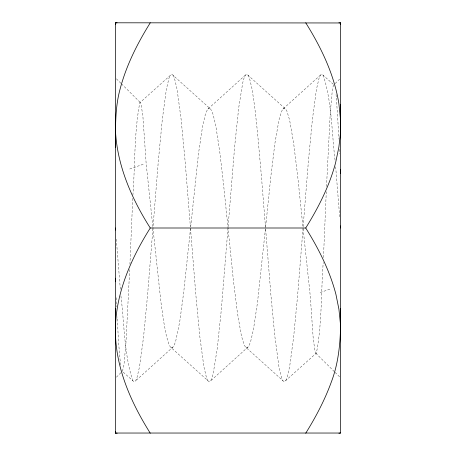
<?xml version="1.0" encoding="UTF-8"?>
<svg xmlns="http://www.w3.org/2000/svg" width="456" height="456" viewBox="0 0 456 456"><rect width="100%" height="100%" fill="white"/><g stroke="black" fill="none" stroke-linecap="round" stroke-linejoin="round"><path stroke-width="0.34" stroke-dasharray="2.28 1.71" d="M132.724 198.4L129.926 264.246M323.469 257.56L326.274 191.731M129.686 269.524L125.936 343.123L123.975 364.823L122.459 371.201M326.507 186.567L330.258 113.071L332.219 91.371L333.091 86.509L333.872 85.05M132.89 195.157C135.198 164.439 134.041 133.072 139.781 102.782L171.718 74.1L210.581 109.052L211.92 111.304L213.26 115.015L215.939 126.648L219.957 153.37L223.981 188.465L233.358 279.938L237.382 312.639L241.401 335.844L244.08 344.696L245.419 346.948L284.282 381.9L316.413 353.041C322.124 323.367 320.927 292.604 323.224 262.502M152.902 228.69L147.596 294.775L143.577 336.824L139.559 366.658L136.88 378.041L135.54 380.931L134.195 381.9L122.345 371.412M228 228L221.302 309.88L217.278 348.321L213.26 373.264L211.92 378.041L210.581 380.931L209.241 381.9L170.379 346.948L169.039 344.696L166.36 335.844L163.681 321.583L160.996 302.63L152.959 228L158.317 161.225L162.336 119.176L166.36 89.342L169.039 77.959L170.379 75.069M228.108 226.621L234.697 146.119L238.722 107.679L242.74 82.736L244.08 77.959L245.419 75.069L246.759 74.1L285.621 109.052L286.961 111.304L289.64 120.156L293.664 143.361L297.682 176.062L302.898 226.586M303.04 228L297.682 294.775L293.664 336.824L289.64 366.658L286.961 378.041L285.621 380.931M303.149 226.621L308.404 161.225L312.423 119.176L316.441 89.342L319.12 77.959L320.46 75.069L321.805 74.1L333.353 84.32M265.449 228.707L257.48 302.63L253.462 329.352L250.783 340.985L249.438 344.696L248.098 346.948L210.581 380.931M265.66 226.586L270.881 176.062L274.9 143.361L278.924 120.156L281.603 111.304L282.942 109.052L320.46 75.069M245.419 75.069L207.902 109.052L206.562 111.304L205.217 115.015L202.538 126.648L198.52 153.37L183.779 291.686L179.761 321.583L175.737 340.985L174.397 344.696L173.058 346.948L135.54 380.931M335.2 83.522L340.564 78.198M116.44 377.18L120.954 372.695M207.902 109.052L209.241 108.3L210.581 109.052M282.942 109.052L284.282 108.3L285.621 109.052M173.058 346.948L171.718 347.7L170.379 346.948M248.098 346.948L246.759 347.7L245.419 346.948M152.817 226.586L146.137 163.322L142.927 116.668L141.064 104.048L140.419 102.629L139.781 102.782M303.115 228.707L310.24 295.744L313.266 339.133L315.13 351.775L315.774 353.195L316.413 353.041M129.732 168.999L143.708 164.097M320.14 292.57L330.856 288.813M122.014 370.973L122.328 371.133M116.44 78.82L120.931 83.283M121.433 83.779L140.419 102.629M315.774 353.195L334.613 371.897M335.109 372.387L340.564 377.802M323.144 75.069C332.19 102.668 331.552 132.582 335.2 161.225M248.098 75.069L249.438 77.959L252.122 89.342L254.801 107.679L257.48 132.046L261.499 177.167L270.881 294.775L274.9 336.824L278.924 366.658L281.603 378.041L282.942 380.931M173.058 75.069L174.397 77.959L177.076 89.342L181.1 119.176L185.119 161.225L190.374 226.621M207.902 380.931L206.562 378.041L203.878 366.658L199.859 336.824L195.841 294.775L190.477 228M132.856 380.931C123.861 353.554 124.477 323.874 120.857 295.459M336.3 96.843L335.992 94.335M120.538 364.971L118.611 342.946L117.163 316.914M335.667 166.771L339.703 216.97M120.333 289.229L116.297 239.029M336.408 98.131L339.03 139.222M339.526 149.357L339.726 153.889M116.274 297.734L116.668 306.751"/><path stroke-width="0.68" d="M115.436 147.567C115.607 127.999 114.838 108.197 120.082 89.119C126.261 65.464 137.376 43.468 150.263 22.8M115.436 337.674L115.59 325.601M340.564 308.433C340.98 333.273 340.284 358.547 331.307 382.071C324.769 400.043 315.826 416.989 305.737 433.2M340.404 134.007L340.564 104.726M115.436 24.293L115.619 22.8L340.564 22.965L340.564 433.035L115.436 433.035L115.619 22.8M340.564 337.674L340.381 323.475L338.939 309.333L335.918 294.32C329.751 270.653 318.624 248.662 305.737 228L150.263 228C129.669 260.672 113.401 298.384 115.619 337.759C117.494 372.193 132.16 404.387 150.263 433.2M305.737 228C318.413 207.605 329.483 185.962 335.627 162.638L338.842 147.305L340.564 132.639L340.404 120.264M115.436 22.965L117.089 22.8M338.911 433.2L340.564 433.035M115.436 433.035L117.158 433.2M338.911 22.8L340.564 22.965M305.737 22.8C321.269 47.635 334.276 74.659 338.911 103.82L340.381 118.275M150.263 228C129.475 195.356 113.795 157.696 115.436 118.326M340.375 22.8L340.564 24.293M115.436 431.707L115.619 433.2M340.404 225.931L340.564 228M115.436 228L115.596 230.069M115.436 278.211L115.59 281.751M340.398 169.273L340.564 173.297M115.436 308.433L115.596 321.423"/></g></svg>
